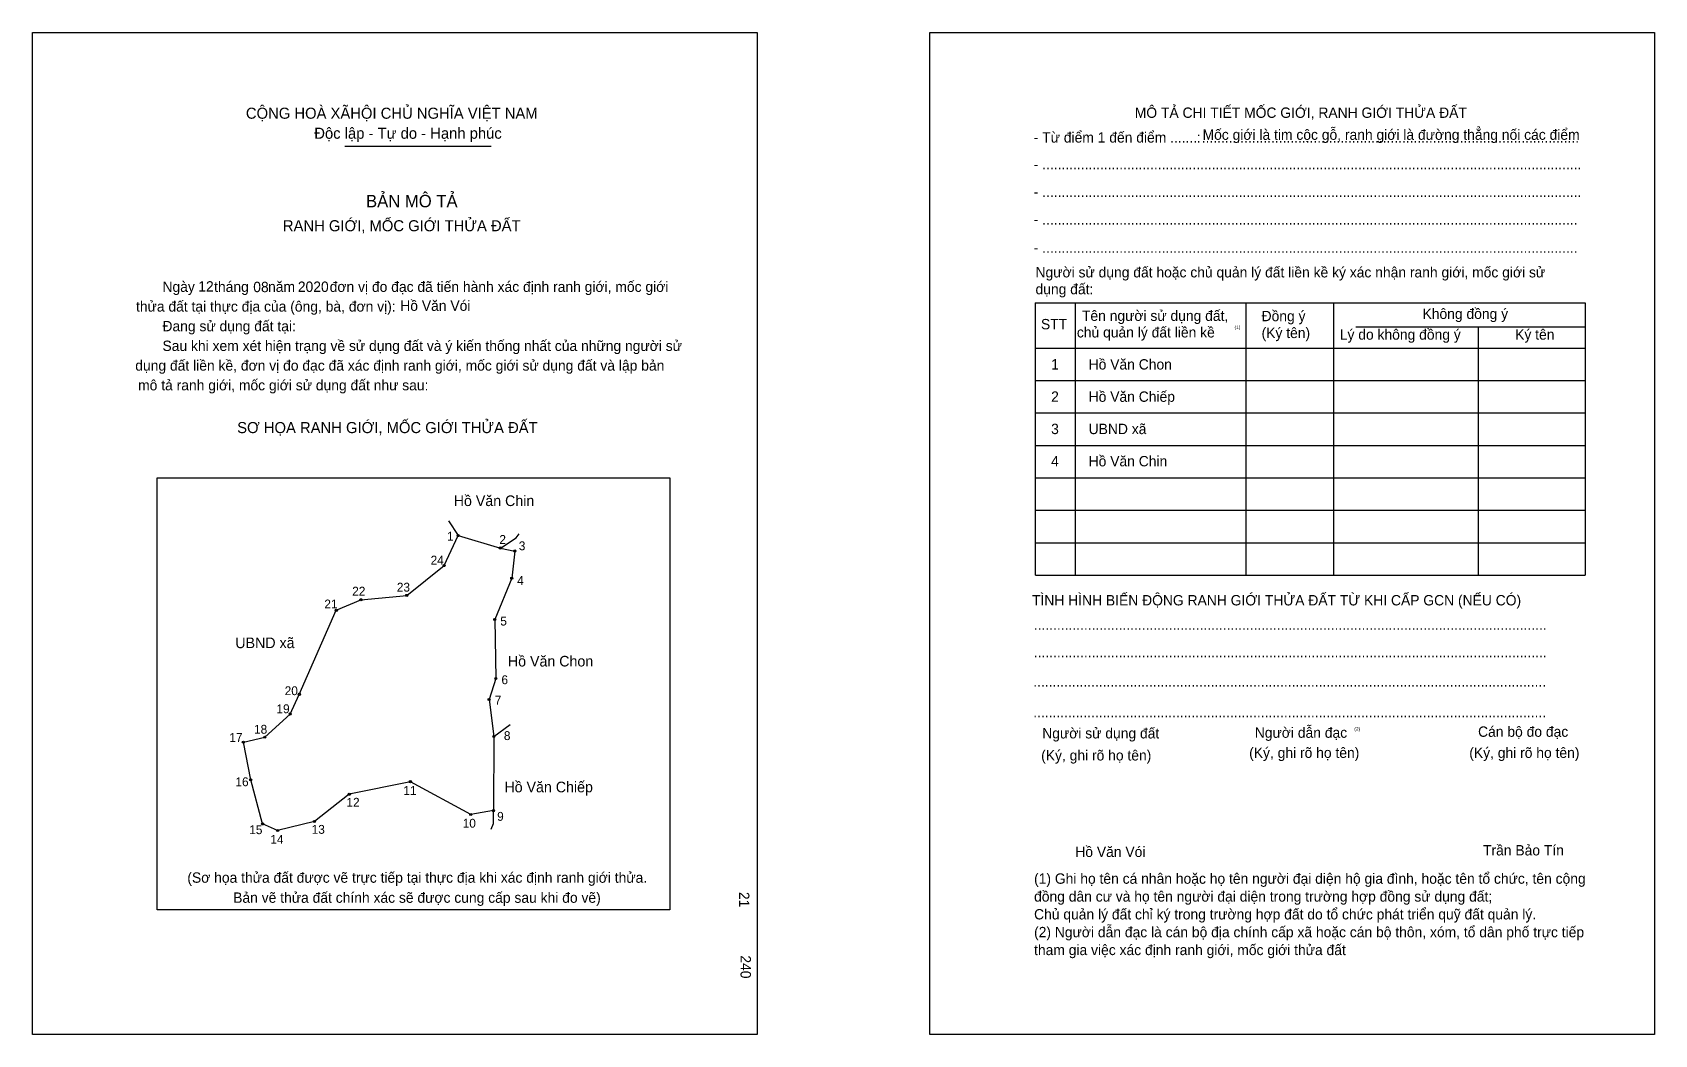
# Model space of a CAD drawing. Extents: x 547765 to 548555, y 1825260 to 1825748.
import ezdxf

# ---------------------------------------------------------------- set-up
doc = ezdxf.new("R2010")
doc.units = 0
for name, color, linetype in [('bmtKhungInTrang1', 7, 'Continuous'), ('bmtKhungInTrang2', 7, 'Continuous'), ('bmtNoiDung', 7, 'Continuous'), ('bmtTemplate', 7, 'Continuous'), ('CanhThua', 7, 'Continuous'), ('MocDinhThua', 7, 'Continuous'), ('RauThua', 7, 'Continuous'), ('SoHieuDinhThua', 7, 'Continuous'), ('TenChuLanCan', 7, 'Continuous')]:
    doc.layers.add(name, color=color, linetype=linetype)

msp = doc.modelspace()

# ---------------------------------------------------------------- linework, layer by layer
at = {"layer": 'bmtKhungInTrang1'}
msp.add_lwpolyline([(547765.29, 1825748.35), (548118.1, 1825748.35), (548118.1, 1825260.37), (547765.29, 1825260.37)], close=True, dxfattribs=at)
at = {"layer": 'bmtKhungInTrang2'}
msp.add_lwpolyline([(548202.23, 1825748.35), (548555.04, 1825748.35), (548555.04, 1825260.37), (548202.23, 1825260.37)], close=True, dxfattribs=at)
at = {"layer": 'bmtTemplate'}
for p, q in [((547917.33, 1825693.04), (547988.67, 1825693.04)), ((548273.01, 1825616.73), (548273.01, 1825484.07)), ((548356, 1825616.73), (548356, 1825484.07)), ((548398.7, 1825616.89), (548398.7, 1825484.07)), ((548521.26, 1825616.73), (548521.26, 1825484.07)), ((548409.53, 1825605.04), (548521.26, 1825605.04)), ((548253.66, 1825594.62), (548521.26, 1825594.62)), ((548253.66, 1825578.83), (548521.26, 1825578.83)), ((548253.66, 1825563.04), (548521.26, 1825563.04)), ((548253.66, 1825547.24), (548521.26, 1825547.24)), ((548253.66, 1825531.45), (548521.26, 1825531.45)), ((548253.66, 1825515.66), (548521.26, 1825515.66)), ((548253.66, 1825499.86), (548521.26, 1825499.86)), ((548253.66, 1825484.07), (548521.26, 1825484.07))]:
    msp.add_line(p, q, dxfattribs=at)
for points in [[(548253.49, 1825616.73), (548521.26, 1825616.73)], [(548253.49, 1825616.73), (548253.49, 1825484.07)], [(548469.18, 1825604.89), (548469.18, 1825484.07)]]:
    msp.add_lwpolyline(points, dxfattribs=at)
msp.add_lwpolyline([(547825.99, 1825321.15), (547825.99, 1825531.43), (548075.63, 1825531.43), (548075.63, 1825321.15)], close=True, dxfattribs=at)
at = {"layer": 'CanhThua'}
for p, q in [((547965.75, 1825488.73), (547972.56, 1825503.34)), ((547972.56, 1825503.34), (547993.1, 1825497.28)), ((547993.1, 1825497.28), (548000.13, 1825495.83)), ((548000.13, 1825495.83), (547998.64, 1825482.56)), ((547947.52, 1825474.22), (547965.75, 1825488.73)), ((547998.64, 1825482.56), (547990.37, 1825462.52)), ((547913.24, 1825466.95), (547925.23, 1825472.1)), ((547925.23, 1825472.1), (547947.52, 1825474.22)), ((547895.23, 1825426.02), (547913.24, 1825466.95)), ((547990.37, 1825462.52), (547990.9, 1825433.76)), ((547990.9, 1825433.76), (547987.61, 1825423.56)), ((547890.79, 1825416.45), (547895.23, 1825426.02)), ((547987.61, 1825423.56), (547989.9, 1825405.54)), ((547878.41, 1825405.21), (547890.79, 1825416.45)), ((547867.99, 1825402.72), (547878.41, 1825405.21)), ((547871.54, 1825384.43), (547867.99, 1825402.72)), ((547989.9, 1825405.54), (547989.79, 1825369.42)), ((547877.34, 1825362.94), (547871.54, 1825384.43)), ((547949.3, 1825383.49), (547919.55, 1825377.38)), ((547978.68, 1825367.52), (547949.3, 1825383.49)), ((547919.55, 1825377.38), (547902.56, 1825364.16)), ((547989.79, 1825369.42), (547978.68, 1825367.52)), ((547884.68, 1825359.73), (547877.34, 1825362.94)), ((547902.56, 1825364.16), (547884.68, 1825359.73))]:
    msp.add_line(p, q, dxfattribs=at)
at = {"layer": 'MocDinhThua'}
for centre in [(547972.56, 1825503.34), (547993.1, 1825497.28), (548000.13, 1825495.83), (547965.75, 1825488.73), (547998.64, 1825482.56), (547925.23, 1825472.1), (547947.52, 1825474.22), (547913.24, 1825466.95), (547990.37, 1825462.52), (547990.9, 1825433.76), (547895.23, 1825426.02), (547987.61, 1825423.56), (547890.79, 1825416.45), (547867.99, 1825402.72), (547878.41, 1825405.21), (547989.9, 1825405.54), (547871.54, 1825384.43), (547949.3, 1825383.49), (547919.55, 1825377.38), (547978.68, 1825367.52), (547989.79, 1825369.42), (547877.34, 1825362.94), (547884.68, 1825359.73), (547902.56, 1825364.16)]:
    msp.add_circle(centre, 0.517, dxfattribs=at)
at = {"layer": 'RauThua'}
for p, q in [((547967.92, 1825510.58), (547972.56, 1825503.34)), ((547967.92, 1825510.58), (547972.56, 1825503.34)), ((547993.1, 1825497.28), (548000.82, 1825502.23)), ((548000.82, 1825502.23), (548002.22, 1825504.16)), ((547989.9, 1825405.54), (547997.86, 1825411.29)), ((547989.77, 1825363.11), (547989.79, 1825369.42)), ((547988.57, 1825360.46), (547989.77, 1825363.11))]:
    msp.add_line(p, q, dxfattribs=at)

# ---------------------------------------------------------------- texts
at = {"layer": 'bmtNoiDung'}
for s, height, p in [('12', 5.048, (547846.03, 1825622.17)), ('08', 5.048, (547872.8, 1825621.89)), ('2020', 5.048, (547894.51, 1825622)), ('Hồ Văn Vói', 5.048, (547944.38, 1825612.78)), ('1', 5.05, (548261.25, 1825584.2)), ('Hồ Văn Chon ', 5.048, (548279.52, 1825584.2)), ('2', 5.05, (548261.25, 1825568.48)), ('Hồ Văn Chiếp ', 5.048, (548279.52, 1825568.48)), ('3', 5.05, (548261.25, 1825552.76)), ('UBND xã ', 5.048, (548279.52, 1825552.76)), ('4', 5.05, (548261.25, 1825537.05)), ('Hồ Văn Chin ', 5.048, (548279.52, 1825537.05)), ('Hồ Văn Vói', 5.048, (548273.02, 1825346.85))]:
    msp.add_text(s, height=height, dxfattribs=at).set_placement(p)
for s, p in [('21', (548109.31, 1825329.83)), ('240', (548110.03, 1825298.94))]:
    msp.add_text(s, height=5.048, rotation=270, dxfattribs=at).set_placement(p)
at = {"layer": 'bmtTemplate'}
for s, height, p in [('CỘNG HOÀ XÃHỘI CHỦ NGHĨA VIỆT NAM', 5.3846, (547869.22, 1825706.32)), ('MÔ TẢ CHI TIẾT MỐC GIỚI, RANH GIỚI THỬA ĐẤT', 5.0461, (548301.99, 1825706.75)), ('Độc lập - Tự do - Hạnh phúc', 5.3846, (547902.51, 1825696.58)), ('- Từ điểm 1 đến điểm .......', 5.0461, (548252.8, 1825694.72)), ('Mốc giới là tim cộc gỗ, ranh giới là đường thẳng nối các điểm', 5.0461, (548334.99, 1825696.05)), (':', 5.05, (548332.08, 1825694.72)), ('..................................................................................................', 5.0461, (548334.57, 1825694.72)), ('- ............................................................................................................................................', 5.04611, (548252.8, 1825681.64)), ('BẢN MÔ TẢ', 6.058, (547927.72, 1825663.21)), ('- ............................................................................................................................................', 5.04611, (548252.8, 1825668.22)), ('RANH GIỚI, MỐC GIỚI THỬA ĐẤT', 5.3846, (547887.22, 1825651.53)), ('- ...........................................................................................................................................', 5.04611, (548252.8, 1825654.79)), ('- ...........................................................................................................................................', 5.04611, (548252.8, 1825641.05)), ('Người sử dụng đất hoặc chủ quản lý đất liền kề ký xác nhận ranh giới, mốc giới sử', 5.0461, (548253.66, 1825629.05)), ('Ngày     tháng     năm         đơn vị đo đạc đã tiến hành xác định ranh giới, mốc giới ', 5.048, (547828.6, 1825622)), ('dụng đất:', 5.046, (548253.66, 1825620.84)), ('thửa đất tại thực địa của (ông, bà, đơn vị):', 5.048, (547815.72, 1825612.41)), ('Tên người sử dụng đất,', 5.0461, (548276.27, 1825607.89)), ('Đồng ý', 5.046, (548363.72, 1825607.73)), ('Không đồng ý', 5.0461, (548442.08, 1825608.84)), ('Đang sử dụng đất tại:', 5.048, (547828.6, 1825602.82)), ('STT', 5.046, (548256.3, 1825603.78)), ('chủ quản lý đất liền kề', 5.0461, (548273.79, 1825599.82)), ('(1)', 1.683, (548350.54, 1825603.96)), ('(Ký tên)', 5.046, (548363.72, 1825599.52)), ('Sau khi xem xét hiện trạng về sử dụng đất và ý kiến thống nhất của những người sử ', 5.048, (547828.6, 1825593.24)), ('Lý do không đồng ý', 5.0461, (548401.79, 1825598.73)), ('Ký tên', 5.046, (548487.18, 1825598.73)), ('dụng đất liền kề, đơn vị đo đạc đã xác định ranh giới, mốc giới sử dụng đất và lập bản', 5.048, (547815.35, 1825583.65)), ('mô tả ranh giới, mốc giới sử dụng đất như sau:', 5.048, (547816.74, 1825574.06)), ('SƠ HỌA RANH GIỚI, MỐC GIỚI THỬA ĐẤT', 5.3846, (547864.97, 1825553.24)), ('TÌNH HÌNH BIẾN ĐỘNG RANH GIỚI THỬA ĐẤT TỪ KHI CẤP GCN (NẾU CÓ)', 5.0461, (548251.95, 1825469.34)), ('.....................................................................................................................................', 5.05368, (548252.8, 1825457.47)), ('.....................................................................................................................................', 5.05368, (548252.8, 1825444.05)), ('.....................................................................................................................................', 5.05368, (548252.54, 1825429.83)), ('.....................................................................................................................................', 5.05368, (548252.54, 1825414.83)), ('Người sử dụng đất', 5.0461, (548256.92, 1825404.57)), ('Người dẫn đạc', 5.0461, (548360.42, 1825404.88)), ('(2)', 1.683, (548408.88, 1825408.36)), ('Cán bộ đo đạc', 5.0461, (548469.12, 1825405.36)), ('(Ký, ghi rõ họ tên)', 5.0461, (548256.4, 1825393.83)), ('(Ký, ghi rõ họ tên)', 5.0461, (548357.67, 1825395.09)), ('(Ký, ghi rõ họ tên)', 5.0461, (548464.84, 1825395.09)), ('Trần Bảo Tín', 5.0461, (548471.53, 1825347.6)), ('(Sơ họa thửa đất được vẽ trực tiếp tại thực địa khi xác định ranh giới thửa.', 5.048, (547840.71, 1825334.29)), ('(1) Ghi họ tên cá nhân hoặc họ tên người đại diện hộ gia đình, hoặc tên tổ chức, tên cộng', 5.0461, (548252.95, 1825333.8)), ('Bản vẽ thửa đất chính xác sẽ được cung cấp sau khi đo vẽ)', 5.048, (547863.03, 1825324.53)), ('đồng dân cư và họ tên người đại diện trong trường hợp đồng sử dụng đất;', 5.0461, (548252.95, 1825325.12)), ('Chủ quản lý đất chỉ ký trong trường hợp đất do tổ chức phát triển quỹ đất quản lý.', 5.0461, (548252.95, 1825316.43)), ('(2) Người dẫn đạc là cán bộ địa chính cấp xã hoặc cán bộ thôn, xóm, tổ dân phố trực tiếp', 5.0461, (548252.95, 1825307.75)), ('tham gia việc xác định ranh giới, mốc giới thửa đất', 5.0461, (548252.95, 1825299.06))]:
    msp.add_text(s, height=height, dxfattribs=at).set_placement(p)
at = {"layer": 'SoHieuDinhThua'}
for s, height, p in [('1', 4.31, (547967.13, 1825500.9)), ('2', 4.31, (547992.63, 1825499.3)), ('3', 4.31, (548002.08, 1825496.2)), ('24', 4.311, (547959.16, 1825489.24)), ('22', 4.311, (547920.97, 1825474.12)), ('23', 4.311, (547942.7, 1825476.06)), ('4', 4.31, (548001.29, 1825479.33)), ('21', 4.311, (547907.41, 1825467.86)), ('5', 4.31, (547993.06, 1825459.56)), ('6', 4.31, (547993.63, 1825430.98)), ('20', 4.311, (547888.1, 1825425.64)), ('7', 4.31, (547990.36, 1825421.01)), ('19', 4.311, (547884.1, 1825416.85)), ('17', 4.311, (547861.15, 1825402.89)), ('18', 4.311, (547873.18, 1825406.86)), ('8', 4.31, (547994.81, 1825403.78)), ('16', 4.311, (547864.13, 1825381.3)), ('12', 4.311, (547918.17, 1825371.31)), ('11', 4.311, (547945.87, 1825377.07)), ('9', 4.31, (547991.54, 1825364.47)), ('15', 4.311, (547870.85, 1825357.97)), ('13', 4.311, (547901.23, 1825358.13)), ('10', 4.311, (547974.77, 1825361.11)), ('14', 4.311, (547881.11, 1825353.27))]:
    msp.add_text(s, height=height, dxfattribs=at).set_placement(p)
at = {"layer": 'TenChuLanCan'}
for s, height, p in [('Hồ Văn Chin', 5.1732, (547970.4, 1825517.72)), ('UBND xã', 5.173, (547864.07, 1825448.54)), ('Hồ Văn Chon', 5.1732, (547996.78, 1825439.6)), ('Hồ Văn Chiếp', 5.1732, (547995.09, 1825378.34))]:
    msp.add_text(s, height=height, dxfattribs=at).set_placement(p)

doc.saveas('drawing.dxf')
